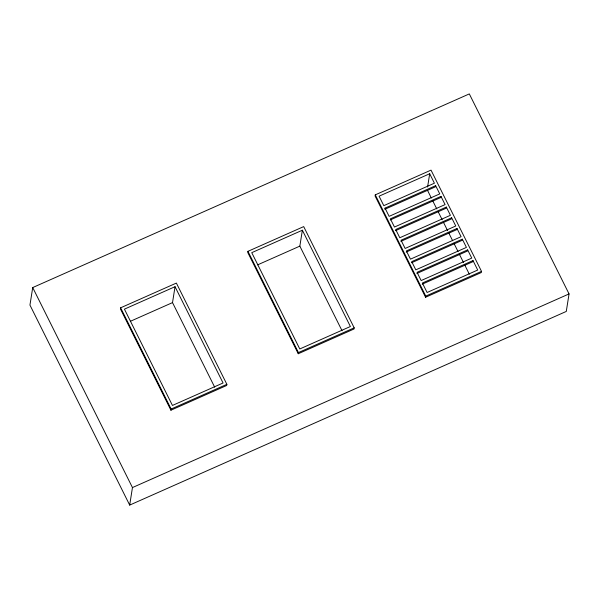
<?xml version="1.0" encoding="UTF-8"?>
<svg xmlns="http://www.w3.org/2000/svg" width="599" height="599" viewBox="0 0 599 599"><rect width="100%" height="100%" fill="white"/><g stroke="black" fill="none" stroke-linecap="round" stroke-linejoin="round"><path stroke-width="0.9" d="M32.72 287.565L29.95 305.078L129.684 505.092L566.28 311.435L569.05 293.922L469.316 93.908L32.72 287.565L132.454 487.571L129.684 505.092M120.624 307.811L120.444 308.964L170.925 410.21L226.677 385.479L226.864 384.326L176.376 283.08L120.624 307.811L171.112 409.057L170.925 410.21M214.689 387.186L172.519 302.607L175.035 286.696L124.427 309.144L172.445 405.448L223.06 382.993L175.035 286.696M247.949 251.333L247.769 252.486L298.257 353.732L354.009 329.001L354.189 327.848L303.7 226.602L247.949 251.333L298.437 352.579L298.257 353.732M342.022 330.708L299.844 246.129L302.368 230.218L251.752 252.666L299.777 348.97L350.385 326.515L302.368 230.218M375.274 194.855L375.094 196.008L425.582 297.254L481.334 272.523L481.514 271.377L431.025 170.123L375.274 194.855L425.762 296.101L425.582 297.254M385.03 208.123L384.85 209.276L435.458 186.828L435.645 185.675L385.03 208.123L389.133 216.351L439.748 193.904L435.645 185.675M427.589 187L429.693 173.74L379.077 196.187L383.802 205.652L434.41 183.204L429.693 173.74M440.976 196.375L445.079 204.603L394.471 227.051L390.368 218.822L440.976 196.375L440.797 197.528L390.189 219.975M446.315 207.074L450.418 215.303L399.803 237.751L395.699 229.522L446.315 207.074L446.135 208.227L395.52 230.675M451.653 217.774L455.757 226.003L405.141 248.45L401.038 240.229L451.653 217.774L451.466 218.927L400.858 241.375M456.985 228.474L461.088 236.702L410.48 259.157L406.377 250.929L456.985 228.474L456.805 229.627L406.189 252.074M462.323 239.173L466.426 247.402L415.811 269.857L411.708 261.628L462.323 239.173L462.136 240.326L411.528 262.774M467.654 249.88L471.757 258.109L421.149 280.557L417.046 272.328L467.654 249.88L467.475 251.026L416.867 273.481M472.993 260.58L477.71 270.044L427.102 292.492L422.385 283.028L472.993 260.58L472.813 261.726L422.198 284.181M130.342 321.311L172.519 302.607M257.667 264.84L299.844 246.129M171.112 409.057L226.864 384.326M298.437 352.579L354.189 327.848M425.762 296.101L481.514 271.377M132.454 487.571L569.05 293.922M427.589 190.489L431.347 198.029M432.598 200.538L436.776 208.916M438.026 211.425L442.204 219.803M443.455 222.311L447.633 230.69M448.464 232.36L452.642 240.738M453.892 243.246L458.07 251.625M459.321 254.133L463.499 262.512M464.749 265.02L469.346 274.23"/></g></svg>
